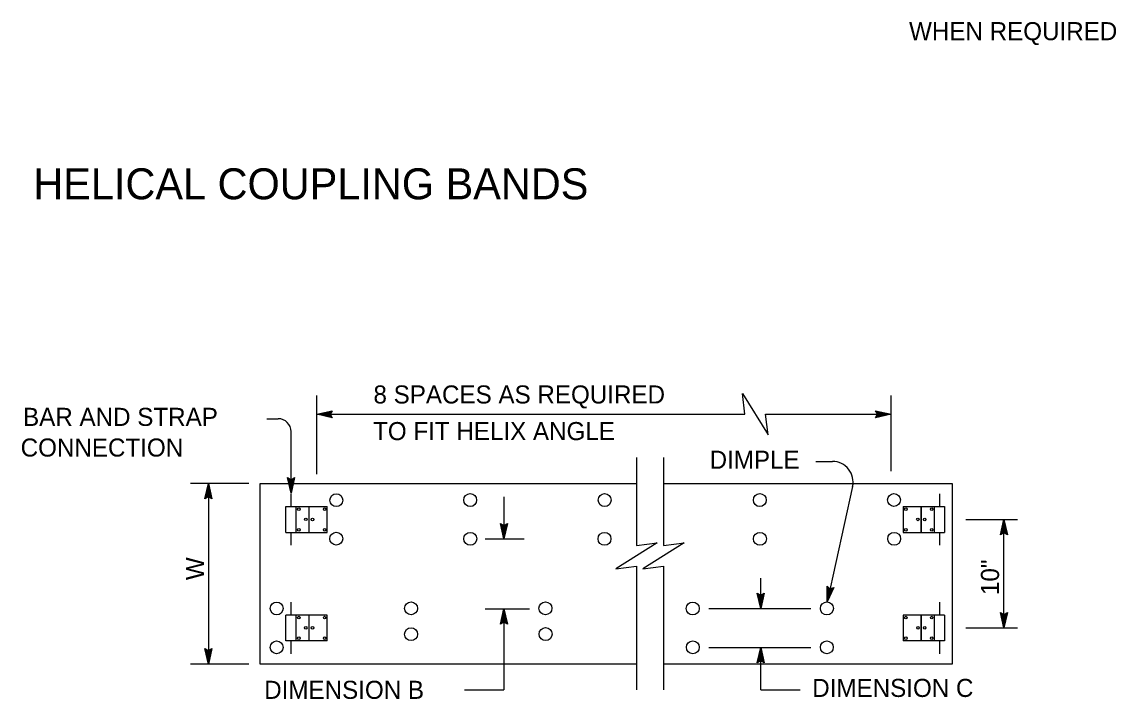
# Model space of a CAD drawing. Extents: x -894 to 866, y -472 to 714.
# Drawn here: x -69.2 to 354.5, y -8 to 254.4 of the extents above; entities that cross this region are included whole.
import ezdxf

# ---------------------------------------------------------------- set-up
doc = ezdxf.new("R2010")
doc.units = 0
for name, color, linetype in [('56 Stage 3 Anno', 7, 'Continuous'), ('57 Undefined', 7, 'Continuous'), ('60 Nongeo Data', 7, 'Continuous')]:
    doc.layers.add(name, color=color, linetype=linetype)

msp = doc.modelspace()

# ---------------------------------------------------------------- linework, layer by layer
at = {"layer": '56 Stage 3 Anno'}
for p, q in [((44.99, 79.12), (44.99, 109.63)), ((267.35, 80.34), (267.35, 109.63)), ((44.97, 102.38), (50.97, 103.71)), ((50.97, 101.04), (44.97, 102.38)), ((44.97, 102.38), (44.97, 102.38)), ((44.99, 102.36), (210.77, 102.36)), ((50.75, 101.39), (46.35, 102.37)), ((46.36, 102.38), (50.74, 103.35)), ((47.73, 102.37), (50.56, 103)), ((50.52, 101.75), (47.73, 102.37)), ((49.12, 102.37), (50.32, 102.64)), ((50.34, 102.1), (49.12, 102.37)), ((50.97, 103.71), (50.17, 102.38)), ((50.17, 102.38), (50.97, 101.04)), ((50.97, 103.7), (50.97, 103.7)), ((218.77, 102.36), (267.35, 102.36)), ((262.17, 102.38), (261.37, 103.72)), ((261.37, 103.72), (261.37, 103.72)), ((261.37, 103.72), (267.37, 102.38)), ((267.37, 102.38), (261.37, 101.05)), ((261.37, 101.05), (262.17, 102.38)), ((261.58, 103.37), (265.99, 102.38)), ((265.98, 102.38), (261.6, 101.41)), ((264.6, 102.38), (261.78, 101.76)), ((261.82, 103.01), (264.6, 102.38)), ((261.99, 102.66), (263.22, 102.38)), ((263.22, 102.38), (262.01, 102.12)), ((267.37, 102.38), (267.37, 102.38)), ((25.64, 100.66), (30.06, 100.66)), ((50.97, 101.04), (50.97, 101.04)), ((261.37, 101.05), (261.37, 101.05)), ((35.06, 71.83), (35.06, 95.66)), ((238.15, 84.1), (244.65, 84.1)), ((35.06, 71.83), (33.73, 77.83)), ((33.73, 77.83), (33.73, 77.83)), ((33.73, 77.83), (35.06, 77.03)), ((35.06, 73.22), (34.09, 77.6)), ((35.06, 74.6), (34.43, 77.42)), ((35.06, 75.98), (34.79, 77.19)), ((35.06, 77.03), (36.4, 77.83)), ((36.4, 77.83), (35.06, 71.83)), ((36.04, 77.62), (35.06, 73.21)), ((35.68, 77.38), (35.06, 74.6)), ((35.34, 77.21), (35.06, 75.98)), ((36.4, 77.83), (36.4, 77.83)), ((18.72, 75.62), (-3.95, 75.62)), ((1.71, 69.62), (3.05, 75.62)), ((2.06, 69.84), (3.05, 74.24)), ((2.42, 70.07), (3.05, 72.86)), ((3.05, 75.62), (3.05, 5.62)), ((3.05, 75.62), (3.05, 75.62)), ((3.05, 75.62), (4.38, 69.62)), ((3.05, 74.23), (4.02, 69.86)), ((3.05, 72.86), (3.67, 70.04)), ((252.46, 74.37), (242.67, 30.22)), ((3.05, 70.42), (1.71, 69.62)), ((1.71, 69.62), (1.71, 69.62)), ((2.77, 70.25), (3.04, 71.48)), ((3.04, 71.48), (3.31, 70.27)), ((4.38, 69.62), (3.05, 70.42)), ((4.38, 69.62), (4.38, 69.62)), ((35.06, 71.83), (35.06, 71.83)), ((117.45, 70.45), (117.45, 54.11)), ((117.45, 54.11), (116.12, 60.11)), ((116.12, 60.11), (116.12, 60.11)), ((116.12, 60.11), (117.45, 59.31)), ((117.45, 55.51), (116.48, 59.88)), ((117.46, 56.88), (116.83, 59.7)), ((117.46, 58.26), (117.19, 59.47)), ((117.45, 59.31), (118.79, 60.11)), ((118.79, 60.11), (117.45, 54.11)), ((118.44, 59.9), (117.45, 55.49)), ((118.08, 59.66), (117.46, 56.88)), ((117.73, 59.49), (117.46, 58.26)), ((118.79, 60.11), (118.79, 60.11)), ((296.26, 61.62), (316.31, 61.62)), ((309.71, 55.62), (311.05, 61.62)), ((310.06, 55.84), (311.05, 60.24)), ((311.05, 19.62), (311.05, 61.62)), ((311.05, 61.62), (311.05, 61.62)), ((311.05, 61.62), (312.38, 55.62)), ((311.05, 60.23), (312.02, 55.86)), ((311.05, 56.42), (309.71, 55.62)), ((309.71, 55.62), (309.71, 55.62)), ((310.42, 56.07), (311.04, 58.86)), ((310.77, 56.25), (311.04, 57.48)), ((311.04, 58.86), (311.67, 56.04)), ((311.04, 57.48), (311.31, 56.27)), ((312.38, 55.62), (311.05, 56.42)), ((312.38, 55.62), (312.38, 55.62)), ((110.15, 54.11), (125.32, 54.11)), ((117.45, 54.11), (117.45, 54.11)), ((216.87, 27.11), (216.87, 38.92)), ((242.56, 29.7), (242.56, 35.85)), ((242.56, 35.85), (242.56, 35.85)), ((242.56, 35.85), (243.68, 34.78)), ((245.16, 35.27), (242.56, 29.7)), ((242.85, 31.06), (242.86, 35.54)), ((244.77, 35.13), (242.86, 31.05)), ((243.16, 32.4), (243.16, 35.29)), ((244.37, 34.98), (243.16, 32.4)), ((243.46, 33.75), (243.46, 34.98)), ((243.99, 34.89), (243.46, 33.75)), ((243.68, 34.78), (245.16, 35.27)), ((245.16, 35.27), (245.16, 35.27)), ((216.87, 27.11), (215.54, 33.11)), ((215.54, 33.11), (215.54, 33.11)), ((215.54, 33.11), (216.87, 32.31)), ((216.87, 28.5), (215.9, 32.87)), ((216.87, 29.87), (216.25, 32.7)), ((216.87, 31.25), (216.6, 32.46)), ((216.87, 32.31), (218.21, 33.11)), ((218.21, 33.11), (216.87, 27.11)), ((217.85, 32.89), (216.87, 28.49)), ((217.49, 32.66), (216.87, 29.87)), ((217.15, 32.48), (216.87, 31.25)), ((218.21, 33.11), (218.21, 33.11)), ((242.56, 29.7), (242.56, 29.7)), ((110.15, 27.04), (127.32, 27.04)), ((116.11, 21.04), (117.45, 27.04)), ((116.47, 21.26), (117.45, 25.66)), ((117.45, 27.04), (117.45, -4.36)), ((117.45, 27.04), (117.45, 27.04)), ((117.45, 27.04), (118.78, 21.04)), ((117.46, 25.65), (118.42, 21.28)), ((196.83, 27.11), (236.26, 27.11)), ((216.87, 27.11), (216.87, 27.11)), ((311.05, 19.62), (309.72, 25.62)), ((309.72, 25.62), (309.72, 25.62)), ((309.72, 25.62), (311.05, 24.82)), ((311.05, 24.82), (312.39, 25.62)), ((312.39, 25.62), (311.05, 19.62)), ((312.39, 25.62), (312.39, 25.62)), ((117.45, 21.84), (116.11, 21.04)), ((116.83, 21.49), (117.45, 24.28)), ((117.18, 21.67), (117.45, 22.9)), ((117.45, 24.28), (118.08, 21.46)), ((117.45, 22.9), (117.72, 21.69)), ((118.78, 21.04), (117.45, 21.84)), ((311.04, 21.01), (310.08, 25.39)), ((311.05, 22.39), (310.42, 25.21)), ((311.05, 23.77), (310.78, 24.98)), ((312.03, 25.41), (311.05, 21)), ((311.67, 25.17), (311.05, 22.39)), ((311.32, 25), (311.05, 23.77)), ((116.11, 21.04), (116.11, 21.04)), ((118.78, 21.04), (118.78, 21.04)), ((296.26, 19.62), (316.31, 19.62)), ((311.05, 19.62), (311.05, 19.62)), ((3.05, 5.62), (1.72, 11.62)), ((1.72, 11.62), (1.72, 11.62)), ((1.72, 11.62), (3.05, 10.82)), ((3.04, 7.01), (2.08, 11.39)), ((3.05, 8.39), (2.42, 11.21)), ((3.05, 9.77), (2.78, 10.98)), ((3.05, 10.82), (4.39, 11.62)), ((4.39, 11.62), (3.05, 5.62)), ((4.03, 11.41), (3.05, 7)), ((3.67, 11.17), (3.05, 8.39)), ((3.33, 11), (3.05, 9.77)), ((4.39, 11.62), (4.39, 11.62)), ((196.83, 12.08), (236.26, 12.08)), ((215.53, 6.08), (216.87, 12.08)), ((215.89, 6.29), (216.87, 10.7)), ((216.25, 6.53), (216.87, 9.31)), ((216.87, -4.36), (216.87, 12.08)), ((216.87, 12.08), (216.87, 12.08)), ((216.87, 12.08), (218.2, 6.08)), ((216.87, 10.69), (217.84, 6.31)), ((216.87, 9.31), (217.49, 6.49)), ((18.72, 5.62), (-3.95, 5.62)), ((3.05, 5.62), (3.05, 5.62)), ((216.87, 6.88), (215.53, 6.08)), ((215.53, 6.08), (215.53, 6.08)), ((216.59, 6.7), (216.87, 7.93)), ((216.87, 7.93), (217.13, 6.72)), ((218.2, 6.08), (216.87, 6.88)), ((218.2, 6.08), (218.2, 6.08)), ((102.23, -4.36), (117.45, -4.36)), ((216.87, -4.36), (232.09, -4.36))]:
    msp.add_line(p, q, dxfattribs=at)
msp.add_lwpolyline([(210.77, 102.36), (209.77, 110.36), (219.77, 94.36), (218.77, 102.36)], dxfattribs=at)
for centre, radius, start in [((30.06, 95.66), 5, 0), ((244.65, 76.1), 8, 347.5011)]:
    msp.add_arc(centre, radius, start, 90, dxfattribs=at)
at = {"layer": '60 Nongeo Data'}
for p, q in [((168.82, 85.62), (168.82, 51.56)), ((179.23, 85.62), (179.23, 51.56)), ((23.05, 5.62), (23.05, 75.62)), ((23.05, 75.62), (168.82, 75.62)), ((179.23, 75.62), (291.05, 75.62)), ((291.05, 75.62), (291.05, 5.62)), ((35.05, 66.62), (35.05, 71.62)), ((286.05, 71.62), (286.05, 66.62)), ((33.05, 66.62), (49.05, 66.62)), ((33.05, 56.62), (33.05, 66.62)), ((37.05, 56.62), (37.05, 66.62)), ((42.05, 56.62), (42.05, 66.62)), ((49.05, 56.62), (49.05, 66.62)), ((272.05, 66.62), (288.05, 66.62)), ((272.05, 66.62), (272.05, 56.62)), ((279.05, 66.62), (279.05, 56.62)), ((279.05, 56.62), (279.05, 66.62)), ((284.05, 66.62), (284.05, 56.62)), ((288.05, 66.62), (288.05, 56.62)), ((33.05, 56.62), (49.05, 56.62)), ((35.05, 51.62), (35.05, 56.62)), ((272.05, 56.62), (288.05, 56.62)), ((286.05, 56.62), (286.05, 51.62)), ((168.82, 43.56), (168.82, -4.38)), ((179.23, 43.56), (179.23, -4.38)), ((35.05, 24.62), (35.05, 29.62)), ((286.05, 29.62), (286.05, 24.62)), ((49.05, 24.62), (33.05, 24.62)), ((33.05, 14.62), (33.05, 24.62)), ((37.05, 14.62), (37.05, 24.62)), ((42.05, 14.62), (42.05, 24.62)), ((49.05, 14.62), (49.05, 24.62)), ((272.05, 24.62), (272.05, 14.62)), ((288.05, 24.62), (272.05, 24.62)), ((279.05, 24.62), (279.05, 14.62)), ((279.05, 14.62), (279.05, 24.62)), ((284.05, 24.62), (284.05, 14.62)), ((288.05, 24.62), (288.05, 14.62)), ((49.05, 14.62), (33.05, 14.62)), ((35.05, 9.62), (35.05, 14.62)), ((288.05, 14.62), (272.05, 14.62)), ((286.05, 14.62), (286.05, 9.62)), ((168.82, 5.62), (23.05, 5.62)), ((291.05, 5.62), (179.23, 5.62))]:
    msp.add_line(p, q, dxfattribs=at)
for points in [[(168.82, 51.56), (176.82, 52.56), (160.82, 42.56), (168.82, 43.56)], [(179.23, 51.56), (187.23, 52.56), (171.23, 42.56), (179.23, 43.56)]]:
    msp.add_lwpolyline(points, dxfattribs=at)
for centre, radius in [((52.58, 69.09), 2.5), ((104.4, 69.14), 2.5), ((156.45, 69.13), 2.5), ((216.52, 69.15), 2.5), ((268.46, 69.18), 2.5), ((38.05, 65.63), 0.5), ((48.05, 65.62), 0.5), ((273.07, 65.63), 0.5), ((283.07, 65.62), 0.5), ((40.75, 61.67), 0.5), ((43.34, 61.64), 0.5), ((277.75, 61.66), 0.5), ((280.35, 61.64), 0.5), ((38.06, 57.63), 0.5), ((48.04, 57.64), 0.5), ((52.55, 54.18), 2.5), ((104.43, 54.14), 2.5), ((156.4, 54.13), 2.5), ((216.56, 54.13), 2.5), ((268.53, 54.14), 2.5), ((273.08, 57.63), 0.5), ((283.06, 57.64), 0.5), ((29.48, 27.16), 2.5), ((81.5, 27.21), 2.5), ((133.53, 27.22), 2.5), ((242.49, 27.17), 2.5), ((190.56, 27.15), 2.5), ((38.05, 23.63), 0.5), ((48.05, 23.62), 0.5), ((273.07, 23.63), 0.5), ((283.07, 23.62), 0.5), ((40.73, 19.64), 0.5), ((43.34, 19.66), 0.5), ((81.51, 17.2), 2.5), ((133.59, 17.23), 2.5), ((277.76, 19.65), 0.5), ((280.35, 19.65), 0.5), ((29.47, 12.09), 2.5), ((38.06, 15.63), 0.5), ((48.04, 15.64), 0.5), ((190.59, 12.12), 2.5), ((242.46, 12.12), 2.5), ((273.08, 15.63), 0.5), ((283.06, 15.64), 0.5)]:
    msp.add_circle(centre, radius, dxfattribs=at)

# ---------------------------------------------------------------- texts
at = {"layer": '57 Undefined'}
for s, height, p in [('WHEN REQUIRED', 7, (274.31, 247.26)), ('HELICAL COUPLING BANDS', 12, (-64.75, 185.64)), ('8 SPACES AS REQUIRED', 7, (66.95, 106.55)), ('BAR AND STRAP', 7, (-68.71, 97.87)), ('TO FIT HELIX ANGLE', 7, (66.8, 92.36)), ('CONNECTION', 7, (-69.64, 85.99)), ('DIMPLE', 7, (197.09, 81.27)), ('DIMENSION B', 7, (24.64, -7.85)), ('DIMENSION C', 7, (236.82, -7.11))]:
    msp.add_text(s, height=height, dxfattribs=at).set_placement(p)
for s, p in [('W', (1.38, 38.14)), ('10"', (309.14, 32.36))]:
    msp.add_text(s, height=7, rotation=90, dxfattribs=at).set_placement(p)

doc.saveas('drawing.dxf')
